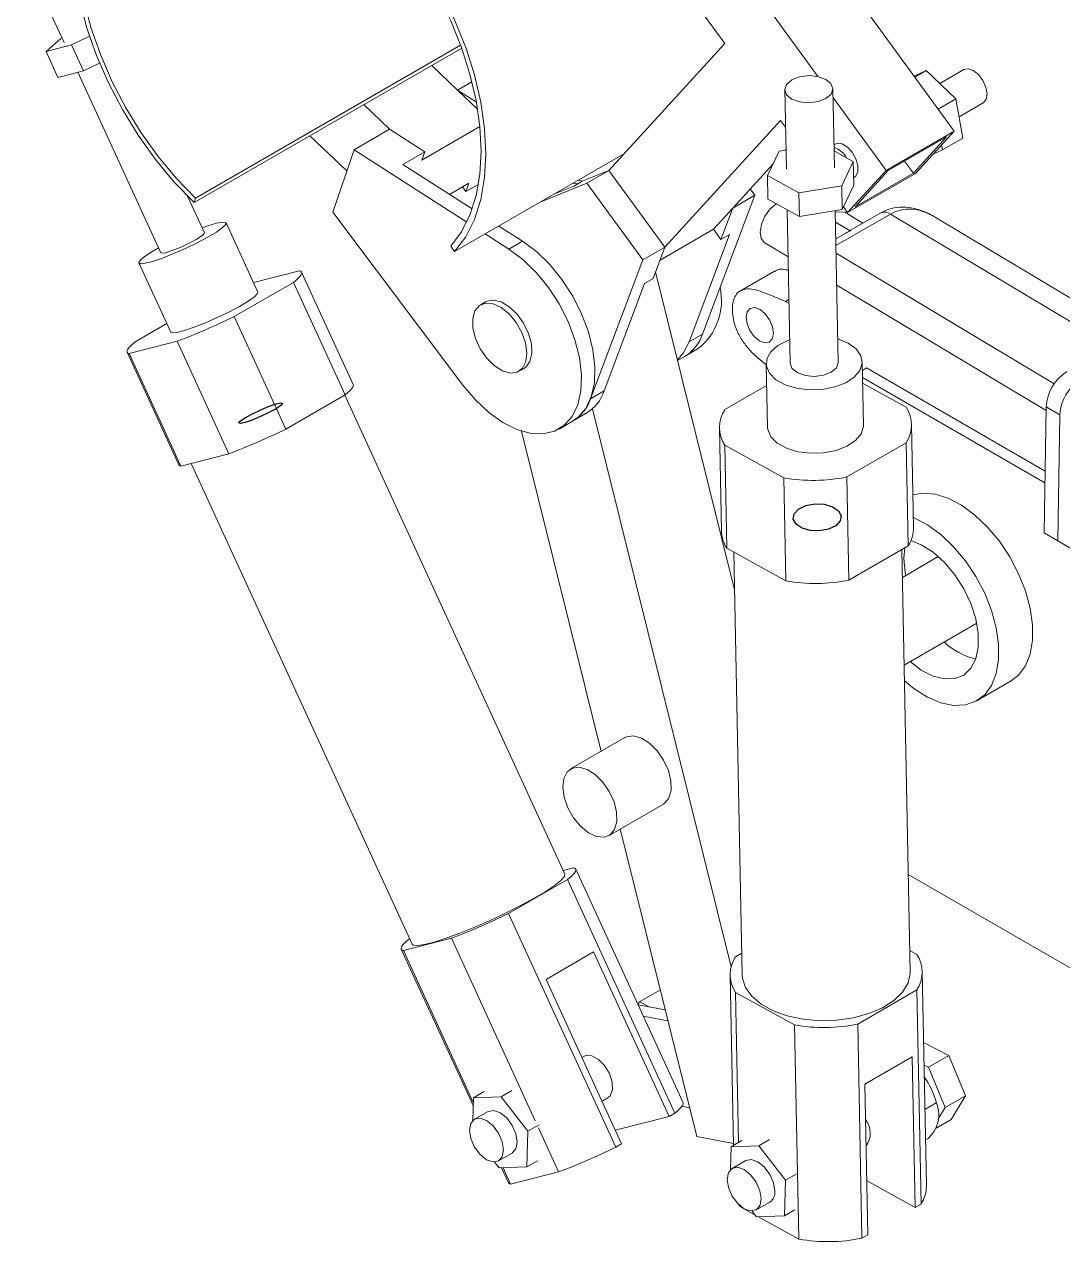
# Model space of a CAD drawing. Header units: millimetres. Extents: x 127 to 2222, y 23 to 864.
# Drawn here: x 1726.3 to 1780.3, y 255.5 to 318.8 of the extents above; entities that cross this region are included whole.
import ezdxf

# ---------------------------------------------------------------- set-up
doc = ezdxf.new("R2010")
doc.units = ezdxf.units.MM

msp = doc.modelspace()

# ---------------------------------------------------------------- linework, layer by layer
at = {"color": 7, "linetype": 'Continuous', "lineweight": 15}
for p, q in [((1755.16, 328.237), (1762.725, 317.839)), ((1760.079, 326.438), (1767.581, 316.127)), ((1726.259, 322.405), (1728.328, 317.9)), ((1768.269, 322.081), (1774.671, 313.283)), ((1728.712, 317.775), (1729.657, 318.224)), ((1728.14, 318.083), (1727.388, 317.436)), ((1727.388, 317.436), (1728.712, 317.775)), ((1728.226, 318.124), (1728.14, 318.083)), ((1728.712, 317.775), (1729.333, 316.424)), ((1735.098, 309.562), (1749.032, 317.606)), ((1735.175, 309.79), (1748.978, 317.757)), ((1762.725, 317.839), (1756.7, 311.238)), ((1727.388, 317.436), (1728.009, 316.085)), ((1728.009, 316.085), (1729.333, 316.424)), ((1729.041, 316.349), (1733.36, 306.944)), ((1729.333, 316.424), (1730.18, 316.826)), ((1747.473, 316.706), (1748.817, 315.423)), ((1772.591, 316.142), (1773.214, 316.439)), ((1773.214, 316.439), (1772.623, 316.098)), ((1773.214, 316.439), (1774.77, 314.969)), ((1775.185, 316.485), (1773.931, 315.762)), ((1749.567, 315.855), (1748.817, 315.423)), ((1748.817, 315.423), (1749.799, 314.794)), ((1748.817, 315.423), (1749.863, 314.424)), ((1765.856, 315.444), (1765.937, 311.316)), ((1768.437, 311.365), (1768.356, 315.493)), ((1768.364, 315.05), (1771.135, 311.242)), ((1743.937, 314.665), (1745.281, 313.381)), ((1774.77, 314.969), (1773.836, 314.43)), ((1774.77, 314.969), (1775.12, 312.925)), ((1774.931, 314.029), (1776.185, 314.753)), ((1759.61, 307.239), (1765.635, 313.84)), ((1765.635, 313.84), (1765.895, 313.484)), ((1743.425, 312.31), (1745.281, 313.381)), ((1745.281, 313.381), (1747.109, 312.212)), ((1746.962, 311.777), (1749.98, 313.52)), ((1774.671, 313.283), (1771.135, 311.242)), ((1772.662, 311.083), (1774.671, 313.283)), ((1743.054, 311.213), (1741.133, 313.046)), ((1768.467, 312.608), (1768.413, 312.576)), ((1774.283, 312.986), (1771.242, 311.231)), ((1772.555, 311.094), (1774.283, 312.986)), ((1774.016, 312.565), (1774.059, 312.313)), ((1775.12, 312.925), (1774.059, 312.313)), ((1742.327, 309.063), (1743.425, 312.31)), ((1743.425, 312.31), (1749.298, 308.55)), ((1747.109, 312.212), (1745.96, 311.548)), ((1746.962, 311.777), (1747.109, 312.212)), ((1748.665, 307.016), (1757.503, 312.118)), ((1765.555, 312.239), (1764.957, 310.973)), ((1765.918, 312.299), (1765.555, 312.239)), ((1765.898, 312.296), (1765.918, 312.317)), ((1769.069, 311.899), (1768.419, 312.257)), ((1769.418, 311.707), (1769.069, 311.899)), ((1774.059, 312.313), (1773.575, 312.082)), ((1745.96, 311.548), (1749.58, 309.231)), ((1756.7, 311.238), (1755.307, 310.673)), ((1755.551, 310.575), (1756.7, 311.238)), ((1759.61, 307.239), (1756.7, 311.238)), ((1763.145, 309.28), (1765.242, 311.577)), ((1768.82, 310.441), (1769.418, 311.707)), ((1771.135, 311.242), (1769.127, 309.042)), ((1769.418, 311.707), (1769.442, 310.469)), ((1771.242, 311.231), (1769.515, 309.339)), ((1772.097, 311.724), (1772.555, 311.094)), ((1748.393, 309.991), (1749.399, 310.572)), ((1749.399, 310.572), (1749.252, 310.137)), ((1755.551, 310.575), (1753.126, 309.591)), ((1754.841, 310.581), (1755.072, 310.537)), ((1755.307, 310.673), (1754.865, 310.418)), ((1755.089, 310.724), (1755.323, 310.68)), ((1758.461, 306.576), (1755.551, 310.575)), ((1764.957, 310.973), (1766.589, 310.074)), ((1764.957, 310.973), (1764.981, 309.735)), ((1769.127, 309.042), (1772.662, 311.083)), ((1769.434, 310.857), (1769.467, 310.875)), ((1769.515, 309.339), (1772.555, 311.094)), ((1749.252, 310.137), (1749.069, 310.381)), ((1749.252, 310.137), (1749.905, 310.514)), ((1754.865, 310.418), (1753.833, 309.999)), ((1754.04, 310.119), (1754.048, 310.087)), ((1761.579, 302.722), (1764.294, 309.943)), ((1764.294, 309.943), (1763.145, 309.28)), ((1764.294, 309.943), (1764.053, 310.275)), ((1766.589, 310.074), (1768.82, 310.441)), ((1766.589, 310.074), (1766.614, 308.836)), ((1768.82, 310.441), (1768.844, 309.203)), ((1768.844, 309.203), (1769.442, 310.469)), ((1735.632, 307.987), (1734.753, 309.901)), ((1735.175, 309.79), (1735.098, 309.562)), ((1764.981, 309.735), (1766.614, 308.836)), ((1768.909, 309.341), (1769.127, 309.042)), ((1749.098, 300.061), (1742.327, 309.063)), ((1762.141, 308.18), (1763.145, 309.28)), ((1762.53, 307.645), (1763.145, 309.28)), ((1765.979, 309.185), (1766.136, 301.198)), ((1766.614, 308.836), (1768.844, 309.203)), ((1768.636, 301.248), (1768.481, 309.143)), ((1768.98, 309.057), (1768.482, 309.075)), ((1768.98, 309.057), (1769.925, 308.492)), ((1770.851, 309.026), (1769.315, 308.139)), ((1781.203, 304.306), (1773.644, 308.825)), ((1738.423, 304.905), (1736.768, 308.509)), ((1750.965, 308.344), (1752.202, 307.552)), ((1759.36, 306.574), (1762.141, 308.18)), ((1762.53, 307.645), (1762.141, 308.18)), ((1768.492, 308.548), (1769.259, 308.09)), ((1750.258, 307.936), (1751.495, 307.144)), ((1751.495, 307.144), (1752.202, 307.552)), ((1762.972, 307.9), (1760.872, 302.313)), ((1762.53, 307.645), (1762.972, 307.9)), ((1764.814, 307.466), (1766.027, 306.741)), ((1769.035, 307.978), (1768.509, 307.674)), ((1748.461, 307.296), (1748.665, 307.016)), ((1758.461, 306.576), (1759.61, 307.239)), ((1758.995, 305.604), (1759.61, 307.239)), ((1732.224, 306.422), (1733.879, 302.818)), ((1755.745, 299.354), (1758.461, 306.576)), ((1740.583, 306.018), (1738.193, 305.406)), ((1743.385, 300.091), (1740.695, 305.948)), ((1758.553, 305.349), (1758.995, 305.604)), ((1759.127, 305.955), (1763.243, 289.396)), ((1765.316, 305.995), (1763.548, 304.975)), ((1737.19, 303.632), (1740.273, 305.412)), ((1740.273, 305.412), (1742.962, 299.555)), ((1756.452, 299.762), (1758.553, 305.349)), ((1750.278, 304.398), (1750.013, 304.245)), ((1763.141, 304.22), (1763.135, 303.825)), ((1765.891, 304.418), (1766.071, 304.522)), ((1765.891, 304.418), (1766.075, 304.308)), ((1737.19, 303.632), (1739.88, 297.776)), ((1732.03, 302.311), (1733.676, 303.261)), ((1734.219, 302.344), (1731.72, 301.704)), ((1734.219, 302.344), (1736.909, 296.488)), ((1761.579, 302.722), (1760.872, 302.313)), ((1769.154, 302.243), (1768.612, 302.468)), ((1731.608, 301.774), (1734.297, 295.918)), ((1731.72, 301.704), (1734.409, 295.848)), ((1760.641, 301.552), (1761.348, 301.96)), ((1760.274, 301.34), (1760.641, 301.552)), ((1764.886, 301.174), (1764.951, 297.871)), ((1769.95, 297.969), (1769.886, 301.272)), ((1752.012, 300.781), (1752.278, 300.934)), ((1770.112, 300.953), (1769.894, 300.827)), ((1779.401, 294.978), (1769.901, 300.462)), ((1779.41, 295.585), (1770.112, 300.953)), ((1762.729, 298.783), (1764.909, 300.041)), ((1772.174, 298.909), (1769.907, 300.157)), ((1739.88, 297.776), (1742.962, 299.555)), ((1754.403, 274.602), (1742.947, 299.546)), ((1755.745, 299.354), (1756.452, 299.762)), ((1754.808, 298.184), (1755.515, 298.592)), ((1755.844, 298.832), (1763.065, 269.779)), ((1779.463, 298.938), (1779.36, 292.369)), ((1779.463, 298.938), (1780.17, 298.515)), ((1780.17, 298.515), (1780.067, 291.946)), ((1754.101, 297.776), (1754.808, 298.184)), ((1772.555, 292.651), (1772.45, 298.018)), ((1752.141, 297.666), (1756.286, 280.992)), ((1762.452, 297.822), (1762.557, 292.455)), ((1765.81, 295.235), (1762.728, 296.932)), ((1762.728, 296.932), (1762.834, 291.565)), ((1769.091, 295.278), (1772.173, 297.058)), ((1772.173, 297.058), (1772.279, 291.691)), ((1736.909, 296.488), (1734.409, 295.848)), ((1734.953, 295.987), (1746.451, 270.951)), ((1765.81, 295.235), (1765.915, 289.868)), ((1769.091, 295.278), (1769.196, 289.911)), ((1779.36, 292.369), (1780.067, 291.946)), ((1765.915, 289.868), (1762.834, 291.565)), ((1769.196, 289.911), (1772.279, 291.691)), ((1772.057, 291.052), (1772.099, 291.587)), ((1780.067, 291.946), (1785.026, 289.084)), ((1763.204, 291.361), (1763.637, 269.348)), ((1772.385, 269.52), (1771.953, 291.503)), ((1773.85, 291.131), (1771.981, 290.053)), ((1772.071, 285.486), (1775.85, 287.667)), ((1775.867, 283.636), (1777.635, 284.656)), ((1757.534, 281.712), (1754.705, 280.079)), ((1756.705, 276.615), (1759.533, 278.248)), ((1757.29, 276.953), (1761.269, 260.944)), ((1754.859, 274.933), (1754.315, 274.794)), ((1760.557, 262.7), (1754.971, 274.863)), ((1783.724, 267.986), (1772.285, 274.59)), ((1751.466, 272.547), (1754.548, 274.327)), ((1754.548, 274.327), (1760.135, 262.163)), ((1751.466, 272.547), (1757.052, 260.384)), ((1745.883, 270.69), (1749.639, 262.512)), ((1748.495, 271.26), (1745.995, 270.62)), ((1746.306, 271.226), (1746.321, 271.235)), ((1748.495, 271.26), (1752.859, 261.757)), ((1772.733, 270.422), (1772.363, 270.626)), ((1745.995, 270.62), (1749.644, 262.675)), ((1755.9, 270.547), (1753.425, 269.119)), ((1759.831, 261.988), (1755.9, 270.547)), ((1763.289, 270.296), (1763.614, 270.484)), ((1773.229, 258.385), (1773.01, 269.532)), ((1753.425, 269.119), (1757.356, 260.559)), ((1763.012, 269.335), (1763.186, 260.478)), ((1759.35, 268.563), (1758.289, 267.951)), ((1759.35, 268.563), (1759.379, 268.548)), ((1766.369, 266.748), (1763.288, 268.445)), ((1763.288, 268.445), (1763.442, 260.626)), ((1769.651, 266.792), (1772.733, 268.571)), ((1772.733, 268.571), (1772.952, 257.424)), ((1758.207, 267.816), (1758.289, 267.951)), ((1759.632, 267.529), (1758.215, 267.799)), ((1758.289, 267.951), (1758.787, 267.69)), ((1759.774, 266.959), (1758.488, 267.204)), ((1766.369, 266.748), (1766.589, 255.601)), ((1769.651, 266.792), (1769.87, 255.645)), ((1773.082, 265.842), (1774.391, 265.156)), ((1755.384, 265.113), (1755.29, 265.058)), ((1772.494, 265.093), (1770.019, 263.664)), ((1772.648, 257.249), (1772.494, 265.093)), ((1774.391, 265.156), (1773.33, 264.543)), ((1774.391, 265.156), (1775.271, 263.059)), ((1773.106, 264.661), (1773.33, 264.543)), ((1773.33, 264.543), (1774.21, 262.447)), ((1770.019, 263.664), (1770.174, 255.82)), ((1750.205, 263.277), (1749.653, 262.958)), ((1751.646, 263.331), (1751.094, 263.012)), ((1775.271, 263.059), (1774.21, 262.447)), ((1775.271, 263.059), (1774.52, 261.818)), ((1749.653, 262.958), (1749.616, 261.765)), ((1751.094, 263.012), (1749.653, 262.958)), ((1752.479, 261.214), (1751.094, 263.012)), ((1756.338, 262.777), (1756.634, 262.948)), ((1760.897, 262.44), (1760.503, 262.515)), ((1774.21, 262.447), (1773.832, 261.822)), ((1750.413, 262.243), (1749.706, 261.835)), ((1759.831, 261.988), (1757.029, 261.271)), ((1759.831, 261.988), (1760.135, 262.163)), ((1774.52, 261.818), (1773.737, 261.367)), ((1752.423, 259.362), (1752.479, 261.214)), ((1753.07, 261.555), (1752.479, 261.214)), ((1753.027, 261.391), (1754.081, 259.096)), ((1757.052, 260.384), (1757.356, 260.559)), ((1763.184, 260.58), (1761.269, 260.944)), ((1763.614, 260.725), (1763.062, 260.406)), ((1765.055, 260.779), (1764.503, 260.46)), ((1773.182, 260.764), (1773.32, 260.844)), ((1750.956, 259.669), (1751.663, 260.078)), ((1763.062, 260.406), (1763.026, 259.214)), ((1764.503, 260.46), (1763.062, 260.406)), ((1765.888, 258.662), (1764.503, 260.46)), ((1750.748, 259.611), (1750.982, 259.308)), ((1750.982, 259.308), (1752.423, 259.362)), ((1751.108, 259.313), (1751.47, 258.526)), ((1751.187, 259.316), (1751.582, 258.456)), ((1752.975, 259.681), (1752.423, 259.362)), ((1763.822, 259.691), (1763.115, 259.283)), ((1754.081, 259.096), (1751.582, 258.456)), ((1765.832, 256.81), (1765.888, 258.662)), ((1766.441, 258.981), (1765.888, 258.662)), ((1772.648, 257.249), (1770.118, 258.643)), ((1763.442, 257.411), (1763.507, 257.299)), ((1763.506, 257.351), (1763.507, 257.299)), ((1764.365, 257.117), (1765.072, 257.526)), ((1772.648, 257.249), (1772.952, 257.424)), ((1764.316, 256.853), (1763.507, 257.299)), ((1764.157, 257.059), (1764.391, 256.756)), ((1764.391, 256.756), (1765.832, 256.81)), ((1766.589, 255.601), (1764.486, 256.76)), ((1766.384, 257.129), (1765.832, 256.81)), ((1769.87, 255.645), (1770.174, 255.82))]:
    msp.add_line(p, q, dxfattribs=at)
at = {"color": 8, "linetype": 'Continuous', "lineweight": 15}
for p, q in [((1768.516, 307.325), (1771.363, 308.969)), ((1771.363, 308.969), (1780.845, 303.3)), ((1779.888, 300.133), (1768.524, 306.927)), ((1768.557, 305.26), (1779.46, 298.741)), ((1773.746, 262.69), (1773.151, 262.346))]:
    msp.add_line(p, q, dxfattribs=at)
at = {"color": 7, "linetype": 'Continuous', "lineweight": 15, "flags": 128}
for points in [[(1735.098, 309.562), (1734.066, 310.629), (1733.09, 311.804), (1732.186, 313.069), (1731.365, 314.406), (1730.64, 315.795), (1730.022, 317.217), (1729.52, 318.65), (1729.141, 320.073), (1728.89, 321.467), (1728.772, 322.81), (1728.787, 324.083), (1728.936, 325.267), (1729.217, 326.345)], [(1735.175, 309.79), (1734.171, 310.828), (1733.221, 311.971), (1732.341, 313.202), (1731.542, 314.503), (1730.837, 315.855), (1730.236, 317.238), (1729.747, 318.632), (1729.378, 320.018), (1729.134, 321.374), (1729.019, 322.68), (1729.034, 323.919), (1729.179, 325.071), (1729.452, 326.121)], [(1748.461, 307.296), (1749.02, 308.04), (1749.463, 308.922), (1749.784, 309.927), (1749.979, 311.042), (1750.044, 312.249), (1749.979, 313.532), (1749.785, 314.871), (1749.463, 316.247), (1749.02, 317.641), (1748.461, 319.031), (1747.795, 320.397), (1747.031, 321.72), (1746.181, 322.98)], [(1748.665, 307.016), (1749.239, 307.781), (1749.695, 308.687), (1750.025, 309.72), (1750.225, 310.865), (1750.292, 312.106), (1750.225, 313.424), (1750.025, 314.801), (1749.695, 316.215), (1749.239, 317.647), (1748.665, 319.076), (1747.98, 320.48), (1747.195, 321.839), (1746.322, 323.134)], [(1775.185, 316.485), (1775.399, 316.531), (1775.668, 316.445), (1775.94, 316.233), (1776.173, 315.928), (1776.331, 315.576), (1776.392, 315.23), (1776.344, 314.944), (1776.196, 314.76), (1776.185, 314.753)], [(1766.631, 314.81), (1766.225, 314.957), (1765.953, 315.182), (1765.856, 315.45), (1765.95, 315.721), (1766.22, 315.954), (1766.624, 316.113), (1767.102, 316.174), (1767.581, 316.127), (1767.987, 315.98), (1768.259, 315.756), (1768.356, 315.488), (1768.262, 315.216), (1767.992, 314.984), (1767.588, 314.825), (1767.11, 314.764), (1766.631, 314.81)], [(1769.467, 310.875), (1769.549, 310.942), (1769.658, 311.171), (1769.663, 311.487), (1769.561, 311.842), (1769.369, 312.182), (1769.116, 312.454), (1768.84, 312.618), (1768.583, 312.649), (1768.467, 312.608)], [(1765.399, 309.505), (1765.1, 309.244), (1764.825, 308.865), (1764.641, 308.44), (1764.572, 308.029), (1764.629, 307.69), (1764.804, 307.473), (1764.814, 307.466)], [(1733.243, 307.2), (1732.945, 307.029), (1732.553, 306.778), (1732.306, 306.577), (1732.22, 306.442), (1732.304, 306.383), (1732.55, 306.404), (1732.94, 306.504), (1733.446, 306.675), (1734.03, 306.905), (1734.648, 307.177), (1735.255, 307.469), (1735.806, 307.762), (1736.259, 308.032), (1736.582, 308.261), (1736.75, 308.43), (1736.751, 308.528), (1736.585, 308.547), (1736.264, 308.486), (1736.264, 308.486)], [(1736.264, 308.486), (1735.812, 308.349), (1735.514, 308.243)], [(1733.36, 306.944), (1733.405, 306.924), (1733.612, 306.955), (1733.954, 307.064), (1734.378, 307.234), (1734.82, 307.44), (1735.213, 307.649), (1735.497, 307.83), (1735.628, 307.956), (1735.632, 307.987)], [(1752.202, 307.552), (1752.925, 307.012), (1753.616, 306.34), (1754.253, 305.559), (1754.813, 304.695), (1755.279, 303.776), (1755.635, 302.834), (1755.869, 301.9), (1755.972, 301.005), (1755.942, 300.179), (1755.78, 299.451), (1755.49, 298.843), (1755.083, 298.378), (1754.808, 298.184)], [(1751.495, 307.144), (1752.217, 306.604), (1752.909, 305.932), (1753.545, 305.151), (1754.106, 304.287), (1754.572, 303.368), (1754.928, 302.426), (1755.162, 301.492), (1755.265, 300.597), (1755.235, 299.771), (1755.073, 299.043), (1754.783, 298.435), (1754.376, 297.969), (1753.866, 297.661), (1753.268, 297.52), (1752.604, 297.551), (1751.896, 297.754), (1751.167, 298.121), (1750.442, 298.64), (1749.744, 299.294), (1749.098, 300.061)], [(1740.273, 305.412), (1740.42, 305.533), (1740.537, 305.642), (1740.623, 305.739), (1740.679, 305.824), (1740.702, 305.894), (1740.694, 305.95), (1740.654, 305.991), (1740.583, 306.018)], [(1733.879, 302.818), (1733.959, 302.779), (1734.205, 302.8), (1734.595, 302.9), (1735.101, 303.071), (1735.685, 303.301), (1736.303, 303.573), (1736.91, 303.865), (1737.461, 304.158), (1737.914, 304.428), (1738.237, 304.657), (1738.406, 304.826), (1738.423, 304.905)], [(1752.353, 302.257), (1752.161, 302.802), (1751.867, 303.32), (1751.497, 303.767), (1751.084, 304.102), (1750.665, 304.296), (1750.276, 304.332), (1749.953, 304.206), (1749.724, 303.929), (1749.609, 303.527), (1749.62, 303.034), (1749.753, 302.496), (1749.999, 301.958), (1750.335, 301.47), (1750.731, 301.075), (1751.152, 300.807), (1751.561, 300.691), (1751.921, 300.737), (1752.2, 300.94), (1752.373, 301.283), (1752.426, 301.736), (1752.353, 302.257)], [(1750.278, 304.398), (1750.333, 304.426), (1750.685, 304.491), (1751.09, 304.393), (1751.512, 304.141), (1751.912, 303.759), (1752.257, 303.279), (1752.514, 302.745), (1752.661, 302.204), (1752.686, 301.704), (1752.585, 301.289), (1752.368, 300.997), (1752.278, 300.934)], [(1764.539, 302.361), (1764.267, 302.586), (1764.038, 302.901), (1763.888, 303.259), (1763.839, 303.604), (1763.898, 303.883), (1764.056, 304.056), (1764.291, 304.095), (1764.565, 303.993), (1764.837, 303.768), (1765.065, 303.453), (1765.216, 303.095), (1765.265, 302.751), (1765.206, 302.471), (1765.047, 302.298), (1764.813, 302.26), (1764.539, 302.361)], [(1766.112, 302.419), (1766.015, 302.384), (1765.502, 302.124), (1765.129, 301.798), (1764.923, 301.43), (1764.899, 301.046), (1765.06, 300.675), (1765.394, 300.344), (1765.875, 300.079), (1766.469, 299.899), (1767.13, 299.817), (1767.81, 299.839), (1768.459, 299.964), (1769.029, 300.182), (1769.476, 300.478), (1769.768, 300.828), (1769.884, 301.208), (1769.815, 301.589), (1769.565, 301.943), (1769.154, 302.243), (1769.154, 302.243)], [(1732.03, 302.311), (1731.883, 302.19), (1731.766, 302.08), (1731.679, 301.983), (1731.624, 301.899), (1731.6, 301.829), (1731.609, 301.772), (1731.648, 301.731), (1731.72, 301.704)], [(1760.872, 302.313), (1760.564, 301.725), (1760.263, 301.384)], [(1766.136, 301.198), (1766.231, 300.938), (1766.502, 300.713), (1766.908, 300.565), (1767.386, 300.518), (1767.864, 300.578), (1768.27, 300.736), (1768.541, 300.969), (1768.636, 301.24), (1768.636, 301.248)], [(1742.962, 299.555), (1743.109, 299.676), (1743.226, 299.786), (1743.313, 299.883), (1743.368, 299.967), (1743.392, 300.037), (1743.385, 300.091)], [(1764.951, 297.871), (1764.964, 297.743), (1765.125, 297.372), (1765.459, 297.042), (1765.94, 296.777), (1766.534, 296.596), (1767.195, 296.514), (1767.875, 296.536), (1768.524, 296.661), (1769.093, 296.879), (1769.541, 297.175), (1769.833, 297.525), (1769.949, 297.905), (1769.95, 297.969)], [(1772.522, 294.351), (1773.042, 294.438), (1773.684, 294.385), (1774.363, 294.171), (1775.06, 293.805), (1775.751, 293.298), (1776.414, 292.667), (1777.028, 291.931), (1777.573, 291.114), (1778.032, 290.243), (1778.389, 289.345), (1778.634, 288.45), (1778.759, 287.586), (1778.759, 286.781), (1778.634, 286.061), (1778.389, 285.448), (1778.032, 284.964), (1777.635, 284.656)], [(1772.545, 293.172), (1772.596, 293.151), (1773.292, 292.785), (1773.983, 292.278), (1774.646, 291.646), (1775.26, 290.91), (1775.805, 290.094), (1776.264, 289.223), (1776.621, 288.325), (1776.866, 287.43), (1776.991, 286.566), (1776.991, 285.761), (1776.866, 285.04), (1776.621, 284.428), (1776.264, 283.943), (1775.805, 283.602), (1775.26, 283.414), (1774.646, 283.387), (1773.983, 283.521), (1773.292, 283.812), (1772.596, 284.25), (1772.087, 284.663)], [(1772.421, 291.967), (1772.964, 291.749), (1773.575, 291.358), (1774.164, 290.829), (1774.705, 290.186), (1775.171, 289.46), (1775.541, 288.684), (1775.798, 287.895), (1775.929, 287.129), (1775.929, 286.423), (1775.798, 285.809), (1775.541, 285.316), (1775.171, 284.968), (1774.705, 284.779), (1774.164, 284.761), (1773.575, 284.912), (1772.964, 285.226), (1772.385, 285.667)], [(1772.153, 290.152), (1772.123, 290.312), (1772.057, 291.052)], [(1757.534, 281.712), (1757.625, 281.756), (1757.985, 281.802), (1758.394, 281.686), (1758.815, 281.418), (1759.211, 281.023), (1759.547, 280.534), (1759.792, 279.997), (1759.926, 279.458), (1759.937, 278.966), (1759.822, 278.563), (1759.593, 278.287), (1759.533, 278.248)], [(1754.364, 278.602), (1754.291, 279.124), (1754.344, 279.576), (1754.518, 279.92), (1754.797, 280.123), (1755.157, 280.169), (1755.565, 280.053), (1755.986, 279.785), (1756.382, 279.39), (1756.718, 278.902), (1756.964, 278.364), (1757.098, 277.825), (1757.108, 277.333), (1756.994, 276.93), (1756.765, 276.654), (1756.442, 276.528), (1756.053, 276.563), (1755.633, 276.757), (1755.22, 277.093), (1754.85, 277.54), (1754.556, 278.058), (1754.364, 278.602)], [(1746.451, 270.951), (1746.505, 270.903), (1746.724, 270.88), (1747.096, 270.935), (1747.603, 271.065), (1748.226, 271.265), (1748.94, 271.527), (1749.714, 271.84), (1750.517, 272.191), (1751.317, 272.567), (1752.08, 272.951), (1752.776, 273.328), (1753.375, 273.682), (1753.854, 273.999), (1754.192, 274.266), (1754.377, 274.472), (1754.403, 274.602)], [(1754.548, 274.327), (1754.695, 274.448), (1754.813, 274.558), (1754.899, 274.655), (1754.954, 274.739), (1754.978, 274.809), (1754.97, 274.865), (1754.93, 274.907), (1754.859, 274.933)], [(1746.306, 271.226), (1746.159, 271.105), (1746.042, 270.995), (1745.955, 270.898), (1745.9, 270.814), (1745.876, 270.744), (1745.884, 270.688), (1745.924, 270.646), (1745.995, 270.62)], [(1763.637, 269.348), (1763.649, 269.188), (1763.805, 268.699), (1764.133, 268.24), (1764.62, 267.829), (1765.246, 267.485), (1765.985, 267.22), (1766.807, 267.046), (1767.678, 266.969), (1768.563, 266.994), (1769.425, 267.118), (1770.229, 267.337), (1770.943, 267.642), (1771.536, 268.02), (1771.985, 268.457), (1772.272, 268.933), (1772.384, 269.43), (1772.385, 269.52)], [(1755.384, 265.113), (1755.492, 265.157), (1755.806, 265.141), (1756.15, 264.956), (1756.474, 264.631), (1756.726, 264.214), (1756.87, 263.769), (1756.882, 263.364), (1756.762, 263.06), (1756.634, 262.948)], [(1760.135, 262.163), (1760.282, 262.284), (1760.399, 262.394), (1760.485, 262.491), (1760.541, 262.575), (1760.564, 262.645), (1760.557, 262.7)], [(1751.215, 260.242), (1751.147, 260.671), (1750.956, 261.113), (1750.669, 261.5), (1750.331, 261.773), (1749.992, 261.89), (1749.706, 261.835), (1749.514, 261.614), (1749.447, 261.262), (1749.514, 260.833), (1749.706, 260.391), (1749.992, 260.004), (1750.331, 259.731), (1750.669, 259.614), (1750.956, 259.669), (1751.147, 259.89), (1751.215, 260.242)], [(1751.663, 260.078), (1751.663, 260.078), (1751.854, 260.298), (1751.922, 260.65), (1751.854, 261.079), (1751.663, 261.521), (1751.376, 261.908), (1751.038, 262.181), (1750.7, 262.298), (1750.413, 262.243)], [(1762.856, 258.71), (1762.923, 258.281), (1763.115, 257.839), (1763.402, 257.452), (1763.74, 257.179), (1764.078, 257.062), (1764.365, 257.118), (1764.557, 257.338), (1764.624, 257.69), (1764.557, 258.119), (1764.365, 258.561), (1764.078, 258.948), (1763.74, 259.221), (1763.402, 259.338), (1763.115, 259.283), (1762.923, 259.062), (1762.856, 258.71)], [(1765.331, 258.098), (1765.264, 258.527), (1765.072, 258.969), (1764.785, 259.356), (1764.447, 259.629), (1764.109, 259.747), (1763.822, 259.691)]]:
    msp.add_lwpolyline(points, dxfattribs=at)
at = {"color": 7, "linetype": 'Continuous', "flags": 128}
for points in [[(1737.759, 298.11), (1737.514, 298.058), (1737.43, 298.089), (1737.518, 298.197), (1737.767, 298.367), (1738.137, 298.572), (1738.573, 298.781), (1739.008, 298.963), (1739.376, 299.09), (1739.621, 299.141), (1739.706, 299.111), (1739.617, 299.003), (1739.368, 298.833), (1738.998, 298.628), (1738.562, 298.419), (1738.127, 298.237), (1737.759, 298.11)], [(1766.752, 292.619), (1766.442, 292.827), (1766.3, 293.089), (1766.348, 293.363), (1766.577, 293.609), (1766.954, 293.789), (1767.421, 293.875), (1767.906, 293.855), (1768.336, 293.731), (1768.646, 293.523), (1768.788, 293.261), (1768.74, 292.987), (1768.511, 292.741), (1768.134, 292.561), (1767.668, 292.475), (1767.182, 292.495), (1766.752, 292.619)]]:
    msp.add_lwpolyline(points, dxfattribs=at)
at = {"color": 7, "linetype": 'Continuous', "lineweight": 15}
for centre, radius, start, end in [((1768.052, 311.326), 1.168, 29.38512, 71.82274), ((1759.37, 304.461), 3.189, 308.3363, 12.23068), ((1721.52, 335.715), 35.705, 290.83483, 296.03356), ((1759.51, 303.419), 2.183, 301.21292, 341.37615), ((1759.526, 303.406), 2.164, 301.02559, 341.56348), ((1781.8, 298.788), 2.342, 122.47609, 176.33905), ((1782.507, 298.365), 2.342, 122.47655, 176.33885), ((1753.692, 300.038), 2.164, 301.02559, 341.56348), ((1754.399, 300.446), 2.164, 301.02559, 341.56348), ((1764.152, 297.857), 1.698, 146.96579, 213.00713), ((1770.75, 297.983), 1.698, 326.96512, 33.00845), ((1724.212, 329.851), 35.697, 290.83407, 296.03392), ((1734.416, 295.982), 0.135, 208.55031, 267.34248), ((1767.337, 303.77), 8.671, 259.85529, 281.67208), ((1764.301, 292.508), 1.744, 181.75308, 212.7436), ((1770.808, 292.635), 1.747, 327.30425, 0.55096), ((1767.442, 298.403), 8.671, 259.85566, 281.67171), ((1776.583, 289.227), 3.514, 226.2639, 257.0571), ((1735.798, 304.625), 35.7, 290.83425, 296.03374), ((1764.712, 269.37), 1.698, 146.96579, 213.00713), ((1771.309, 269.497), 1.698, 326.96512, 33.00845), ((1767.897, 275.283), 8.671, 259.85529, 281.67208), ((1769.704, 261.644), 4.176, 14.50389, 35.1607), ((1772.27, 262.059), 1.606, 310.8488, 23.14858), ((1769.166, 261.102), 1.142, 323.43859, 38.81332), ((1741.383, 292.463), 35.701, 290.83445, 296.03374), ((1751.588, 258.59), 0.135, 208.52723, 267.36556), ((1764.741, 258.02), 0.595, 303.7869, 7.52549), ((1771.482, 258.368), 1.747, 327.30452, 0.5507), ((1768.116, 264.137), 8.671, 259.85599, 281.67138)]:
    msp.add_arc(centre, radius, start, end, dxfattribs=at)
at = {"color": 8, "linetype": 'Continuous', "lineweight": 15}
msp.add_arc((1771.061, 308.586), 0.488, 51.75148, 115.57556, dxfattribs=at)
msp.add_ellipse((1773.087, 305.08), major_axis=(-1.395, 4.039), ratio=0.662002, start_param=5.616331, end_param=6.410407, dxfattribs=at)
at = {"color": 7, "linetype": 'Continuous', "lineweight": 15}
for centre, major_axis, ratio, start_param, end_param in [((1768.744, 306.655), (1.198, 1.435), 0.436274, 0.698642, 0.872158), ((1770.731, 307.802), (1.485, -0.256), 0.22858, 2.873792, 3.047309)]:
    msp.add_ellipse(centre, major_axis=major_axis, ratio=ratio, start_param=start_param, end_param=end_param, dxfattribs=at)
for points, knots in [([(1773.645, 308.814), (1773.61, 308.838), (1773.381, 308.998), (1772.923, 309.18), (1772.3, 309.331), (1771.702, 309.329), (1771.215, 309.214), (1770.949, 309.077), (1770.851, 309.026)], [0, 0, 0, 0, 0.041631, 0.276528, 0.492054, 0.69307, 0.885961, 1, 1, 1, 1]), ([(1766.041, 306.029), (1765.989, 306.047), (1765.788, 306.115), (1765.531, 306.109), (1765.379, 306.006), (1765.329, 305.973)], [0, 0, 0, 0, 0.193149, 0.735522, 1, 1, 1, 1]), ([(1765.891, 304.418), (1765.605, 304.538), (1765.01, 304.787), (1764.259, 305.077), (1763.703, 305.074), (1763.401, 304.896), (1763.205, 304.603), (1763.162, 304.347), (1763.141, 304.22)], [0, 0, 0, 0, 0.251517, 0.524514, 0.655828, 0.786321, 0.893351, 1, 1, 1, 1]), ([(1764.888, 301.118), (1764.608, 301.344), (1764.179, 301.689), (1763.661, 302.32), (1763.369, 302.854), (1763.186, 303.373), (1763.152, 303.675), (1763.135, 303.825)], [0, 0, 0, 0, 0.341654, 0.523468, 0.704147, 0.852335, 1, 1, 1, 1])]:
    msp.add_open_spline(points, degree=3, knots=knots, dxfattribs=at)

doc.saveas('drawing.dxf')
